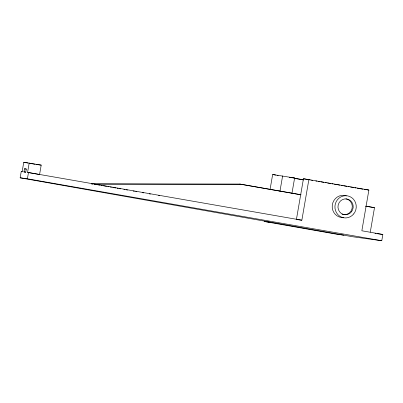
<?xml version="1.0" encoding="UTF-8"?>
<svg xmlns="http://www.w3.org/2000/svg" width="403" height="403" viewBox="0 0 403 403"><rect width="100%" height="100%" fill="white"/><g stroke="black" fill="none" stroke-linecap="round" stroke-linejoin="round"><path stroke-width="0.6" d="M296.417 219.469L303.449 178.736L368.886 190.035L361.849 230.773L382.85 234.47L381.767 240.737L352.776 236.763L20.15 177.809L21.233 171.542L22.14 171.668L23.762 162.263L41.197 165.119L39.575 174.524L27.575 172.408L29.197 163.008M23.948 171.915L24.492 168.781L26.306 169.028L25.762 172.162L23.948 171.915L25.752 172.232M20.15 177.809L27.399 178.801L28.482 172.534L301.852 220.214L308.884 179.476M270.086 189.355L272.65 174.514L294.613 177.99L291.948 193.42M279.949 191.309L282.614 175.879M370.271 232.118L374.498 207.661L365.828 206.135M92.69 184.01L91.451 183.793L239.78 184.06L300.709 194.679M242.495 184.433L94.166 184.166L99.737 185.143M289.425 177.28L294.613 177.99M364.055 189.375L368.886 190.035M374.498 207.661L365.586 206.2M36.366 164.459L41.197 165.119M27.575 172.408L28.482 172.534M91.451 183.793L92.539 183.939M297.021 219.554L301.852 220.214M374.997 233.392L376.206 233.559M377.415 233.725L382.85 234.47M271.778 222.511L264.529 221.519L336.53 234.188L343.779 235.181M27.399 178.801L381.767 240.737M303.449 178.736L307.781 179.496M309.02 179.713L310.255 179.929M311.494 180.146L312.728 180.368M315.821 180.912L317.06 181.128M318.294 181.345L319.534 181.562M320.773 181.783L323.866 182.327M325.1 182.544L326.339 182.761M327.574 182.977L330.667 183.521M331.906 183.738L333.14 183.959M334.379 184.176L339.946 185.153M341.185 185.375L342.419 185.592M343.658 185.808L346.751 186.352M347.985 186.569L349.225 186.785M350.459 187.007L353.552 187.551M354.791 187.768L356.03 187.984M357.265 188.201L362.831 189.183M289.505 177.34L292.578 177.879M293.812 178.096L303.655 179.829M272.65 174.514L275.728 175.053M276.957 175.27L278.186 175.486M294.805 178.413L303.419 179.929M239.78 184.06L301.086 194.851M23.762 162.263L27.963 163.003M29.162 163.215L35.162 164.273M24.492 168.781L26.291 169.099M100.977 185.36L102.211 185.582M103.45 185.798L106.543 186.342M107.782 186.559L109.022 186.775M110.256 186.997L111.495 187.214M112.734 187.43L115.827 187.974M117.066 188.191L118.301 188.413M119.54 188.629L120.779 188.846M123.872 189.39L125.111 189.606M126.346 189.828L127.585 190.045M133.156 191.022L134.39 191.244M135.63 191.46L136.869 191.677M142.435 192.659L143.675 192.876M149.246 193.853L150.48 194.075M158.525 195.49L159.764 195.707M21.233 171.542L22.472 171.764M345.935 198.84A7.949 7.617 -82.2 0 1 352.041 208.673A7.949 7.617 -82.2 0 1 341.981 214.154M343.754 217.519A11.133 10.659 -82.2 0 1 332.284 205.172A11.133 10.659 -82.2 0 1 346.384 195.903M351.471 211.797A7.949 7.617 -82.2 0 0 346.842 198.966A7.949 7.617 -82.2 0 0 338.449 209.691A7.949 7.617 -82.2 0 0 351.471 211.797M353.733 213.902A11.133 10.659 -82.2 0 0 347.482 195.848A11.133 10.659 -82.2 0 0 335.548 210.704A11.133 10.659 -82.2 0 0 353.733 213.902"/></g></svg>
